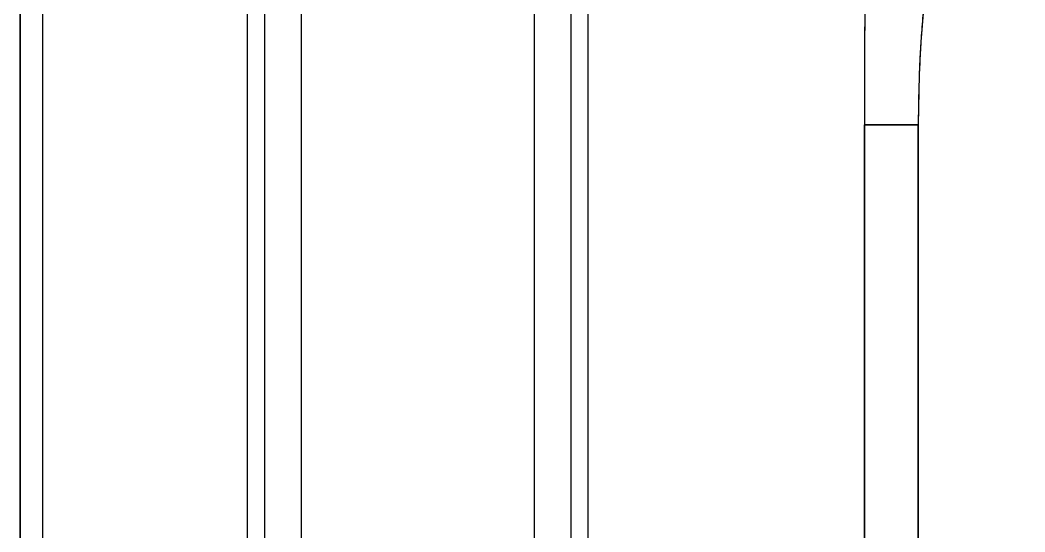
# Model space of a CAD drawing. Extents: x 956 to 1028, y 499 to 635.
# Drawn here: x 955.896 to 960.001, y 529.386 to 531.477 of the extents above; entities that cross this region are included whole.
import ezdxf

# ---------------------------------------------------------------- set-up
doc = ezdxf.new("R2010")
doc.units = 0
doc.header["$MEASUREMENT"] = 0
doc.layers.add('1', color=4, linetype='Continuous')

# ---------------------------------------------------------------- blocks, each defined once
blk = doc.blocks.new('2026 SX')
at = {"layer": '1', "color": 3}
for p, q in [((0, 71.442), (0, 5.922)), ((0, 5.922), (0, 71.442)), ((0.0917, 65.6354), (0.0917, 14.1233)), ((0.0917, 65.6354), (0.0917, 14.1233)), ((0.928, 65.6354), (0.928, 14.1233)), ((1, 14.1233), (1, 65.6354)), ((1.1484, 65.6354), (1.1484, 14.1233)), ((2.25, 65.6354), (2.25, 14.1233)), ((2.1009, 14.1468), (2.1009, 65.4375)), ((2.3209, 14.1468), (2.3209, 65.4375)), ((3.4495, 18.8222), (3.4495, 14.5209)), ((3.4495, 14.521), (3.4495, 18.8222)), ((3.6695, 18.8222), (3.6695, 14.5209)), ((3.6695, 14.5209), (3.6695, 18.8222))]:
    blk.add_line(p, q, dxfattribs=at)
for points in [[(3.5204, 22.3246), (3.4731, 21.1593), (3.4495, 19.9918), (3.4495, 18.8222)], [(4.105, 20.9116), (3.8147, 20.245), (3.6695, 19.5486), (3.6695, 18.8222)]]:
    blk.add_open_spline(points, degree=3, dxfattribs=at)
for points, knots in [([(3.5204, 22.3246), (3.5188, 22.2845), (3.5155, 22.2041), (3.5109, 22.0835), (3.5064, 21.963), (3.5021, 21.8424), (3.498, 21.7218), (3.4941, 21.6012), (3.4903, 21.4805), (3.4866, 21.3599), (3.4832, 21.2392), (3.4799, 21.1185), (3.4768, 20.9978), (3.4738, 20.8771), (3.4711, 20.7563), (3.4684, 20.6356), (3.466, 20.5148), (3.4637, 20.394), (3.4616, 20.2732), (3.4597, 20.1524), (3.4579, 20.0315), (3.4563, 19.9107), (3.4549, 19.7898), (3.4536, 19.6689), (3.4525, 19.548), (3.4516, 19.427), (3.4508, 19.3061), (3.4502, 19.1851), (3.4498, 19.0642), (3.4496, 18.9432), (3.4495, 18.8625), (3.4495, 18.8222)], [0, 0, 0, 0, 0.0344942, 0.068985, 0.1034726, 0.1379572, 0.1724393, 0.206919, 0.2413968, 0.2758728, 0.3103474, 0.3448209, 0.3792936, 0.4137657, 0.4482376, 0.4827096, 0.517182, 0.551655, 0.586129, 0.6206043, 0.6550811, 0.6895597, 0.7240405, 0.7585238, 0.7930098, 0.8274988, 0.8619912, 0.8964872, 0.9309872, 0.9654913, 1, 1, 1, 1]), ([(4.105, 20.9116), (4.0987, 20.8971), (4.0862, 20.8681), (4.0679, 20.8245), (4.05, 20.7808), (4.0325, 20.737), (4.0154, 20.6932), (3.9988, 20.6493), (3.9825, 20.6052), (3.9666, 20.5611), (3.9512, 20.5169), (3.9362, 20.4727), (3.9216, 20.4283), (3.9074, 20.3838), (3.8936, 20.3393), (3.8802, 20.2947), (3.8672, 20.25), (3.8547, 20.2052), (3.8425, 20.1603), (3.8308, 20.1154), (3.8195, 20.0703), (3.8086, 20.0252), (3.7981, 19.98), (3.788, 19.9347), (3.7783, 19.8893), (3.769, 19.8439), (3.7602, 19.7983), (3.7517, 19.7527), (3.7437, 19.707), (3.7361, 19.6611), (3.7289, 19.6153), (3.7221, 19.5693), (3.7157, 19.5232), (3.7098, 19.4771), (3.7042, 19.4308), (3.6991, 19.3845), (3.6943, 19.3381), (3.69, 19.2916), (3.6861, 19.2451), (3.6826, 19.1984), (3.6795, 19.1517), (3.6768, 19.1049), (3.6746, 19.0579), (3.6727, 19.011), (3.6713, 18.9639), (3.6702, 18.9167), (3.6696, 18.8695), (3.6695, 18.8379), (3.6695, 18.8222)], [0, 0, 0, 0, 0.022037, 0.044035, 0.065997, 0.087923, 0.109816, 0.131676, 0.153507, 0.175309, 0.197085, 0.218835, 0.240562, 0.262268, 0.283954, 0.305621, 0.327273, 0.34891, 0.370534, 0.392147, 0.413751, 0.435347, 0.456938, 0.478524, 0.500109, 0.521693, 0.543278, 0.564867, 0.58646, 0.60806, 0.629669, 0.651288, 0.672918, 0.694563, 0.716223, 0.7379, 0.759596, 0.781313, 0.803052, 0.824815, 0.846605, 0.868422, 0.890268, 0.912146, 0.934056, 0.956, 0.977981, 1, 1, 1, 1]), ([(3.6695, 18.8222), (3.6241, 18.8222), (3.5797, 18.8222), (3.5032, 18.8222), (3.4711, 18.8222), (3.4495, 18.8222)], [0, 0, 0, 0, 0.5, 0.5, 1, 1, 1, 1]), ([(3.4495, 18.8222), (3.4711, 18.8222), (3.5032, 18.8222), (3.5797, 18.8222), (3.6241, 18.8222), (3.6695, 18.8222)], [0, 0, 0, 0, 0.5, 0.5, 1, 1, 1, 1])]:
    blk.add_open_spline(points, degree=3, knots=knots, dxfattribs=at)

msp = doc.modelspace()

# ---------------------------------------------------------------- block references
at = {"layer": '1'}
msp.add_blockref('2026 SX', (955.8964, 512.2273), dxfattribs=at)

doc.saveas('drawing.dxf')
